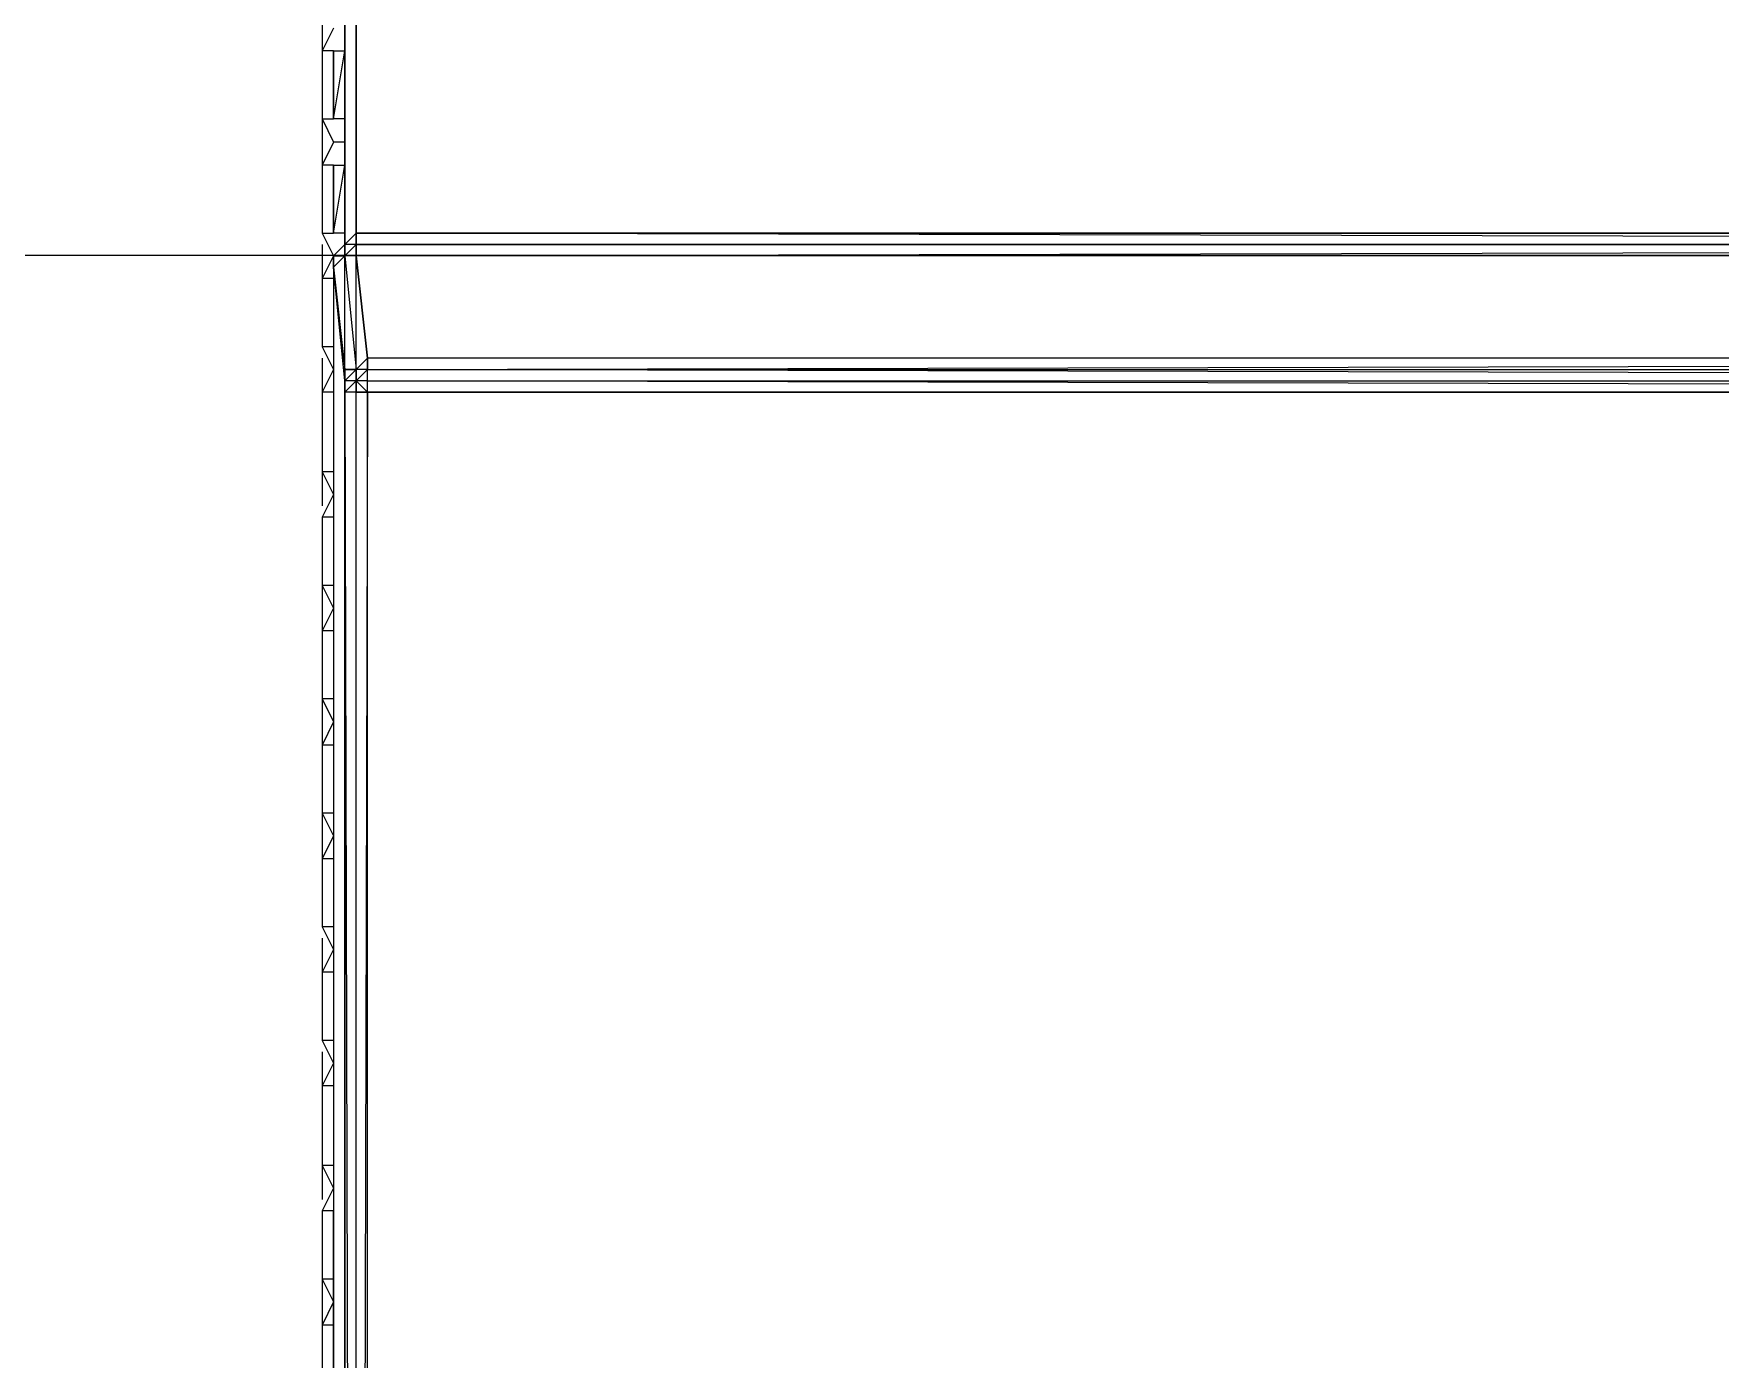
# Model space of a CAD drawing. Header units: millimetres. Extents: x 0 to 3881, y 0 to 2744.
# Drawn here: x 1731.34 to 1767.8, y 2047.41 to 2076.06 of the extents above; entities that cross this region are included whole.
import ezdxf

# ---------------------------------------------------------------- set-up
doc = ezdxf.new("R2010")
doc.units = ezdxf.units.MM

# ---------------------------------------------------------------- blocks, each defined once
blk = doc.blocks.new('A$C147918ED')
at = {"flags": 128}
for points in [[(0.491, 158.845), (0.246, 158.845), (0, 158.599), (0, 158.354), (0, 136.479)], [(0.246, 137.953), (0, 137.461), (0, 135.988), (0.246, 135.482), (0, 134.991), (0, 133.517), (0.246, 133.026), (0, 132.535), (0, 131.061), (0.246, 130.57), (0, 130.078), (0, 128.359), (0.246, 127.868), (0, 127.377), (0, 125.903), (0.246, 125.412), (0, 124.92), (0, 123.447), (0.246, 122.955), (0, 122.45), (0, 120.976), (0.246, 120.485), (0, 119.993), (0, 118.52), (0.246, 118.028), (0, 117.537), (0, 116.063), (0.246, 115.572), (0, 115.081), (0, 113.362), (0.246, 112.87), (0, 112.379), (0, 110.905), (0.246, 110.414), (0, 109.908), (0, 108.435)], [(0, 133.517), (0.246, 133.517), (0.491, 134.991), (0.491, 133.517), (0.491, 134.991), (0.491, 135.236), (0.491, 133.271), (0.491, 138.198), (0.491, 133.271), (0.491, 138.198), (0.491, 135.482), (0.491, 137.953), (0.491, 135.742), (0.491, 137.707)], [(0.246, 137.461), (0.491, 137.461), (0.491, 137.707), (0.491, 137.953), (0.491, 138.198), (0.491, 133.271), (0.491, 138.198), (0.491, 133.271), (0.491, 138.198), (0.491, 133.271), (0.491, 138.198), (0.491, 133.271), (0.491, 133.517), (0.246, 133.517), (0.246, 134.991), (0, 134.991)], [(0.737, 133.517), (0.737, 138.198), (0.737, 133.517), (0.737, 138.198), (0.983, 138.444)], [(0, 135.988), (0.246, 135.988), (0.491, 137.461), (0.491, 135.988), (0.491, 137.707)], [(0.491, 135.236), (0.491, 135.482), (0.491, 135.742), (0.491, 135.988), (0.246, 135.988), (0.246, 137.461), (0, 137.461)], [(0, 135.988), (0, 134.991)], [(0.491, 135.482), (0.246, 135.482)], [(0.246, 134.991), (0.491, 134.991)], [(104.678, 112.379), (104.678, 133.026), (104.678, 133.271), (104.433, 133.271), (104.187, 133.517), (0.737, 133.517), (0.491, 133.271), (0.246, 133.026), (0.246, 112.379), (0.246, 31.96), (0.491, 31.714), (0.491, 31.468), (0.737, 31.468), (1.965, 31.468), (2.211, 31.468), (2.456, 31.468), (102.468, 31.468), (102.713, 31.468), (102.959, 31.468)], [(0.246, 132.78), (0.491, 133.026), (0.246, 133.026), (0.491, 133.026), (0.737, 133.271), (0.737, 133.026), (0.491, 133.026), (0.491, 133.271), (0.737, 133.517), (0.491, 133.271), (0.737, 133.517), (0.737, 133.271), (0.491, 133.271), (0.737, 133.517)], [(0, 133.271), (0, 132.535)], [(0.737, 133.026), (104.187, 133.271), (0.737, 133.271), (0.737, 133.026), (0.737, 133.271), (0.491, 133.026), (0.491, 133.271)], [(0.491, 31.714), (0.246, 31.96), (0.246, 32.205), (0.491, 34.676), (0.491, 34.922), (0.491, 130.078), (0.491, 130.324), (0.246, 132.78), (0.246, 133.026)], [(104.187, 130.324), (104.433, 130.57), (104.433, 130.324), (104.433, 130.078), (104.433, 130.324), (104.433, 130.57), (104.187, 130.57), (103.941, 130.815), (104.187, 133.026), (0.737, 133.026), (0.491, 133.026), (0.737, 130.57)], [(0.737, 133.026), (0.491, 133.026)], [(0.983, 130.324), (0.983, 130.57), (103.941, 130.815), (0.983, 130.815), (0.737, 133.026)], [(0.246, 132.535), (0, 132.535)], [(0.246, 131.061), (0, 131.061)], [(0, 130.815), (0, 130.078)], [(0.983, 130.078), (0.983, 130.324), (0.737, 130.324), (0.983, 130.57), (0.737, 130.57)], [(103.941, 34.922), (0.983, 34.676), (0.983, 34.922), (0.983, 130.078), (0.737, 34.922), (0.737, 130.078), (0.491, 130.078), (0.491, 130.324)], [(0.246, 130.078), (0, 130.078)], [(0.491, 130.078), (0.737, 34.922)], [(0, 128.359), (0, 127.622)], [(0.246, 128.359), (0, 128.359)], [(0.246, 127.377), (0, 127.377)], [(0, 125.903), (0, 124.92)], [(0.246, 125.903), (0, 125.903)], [(0.246, 124.92), (0, 124.92)], [(0, 123.447), (0, 122.45)], [(0.246, 123.447), (0, 123.447)], [(0.246, 122.45), (0, 122.45)], [(0, 120.976), (0, 119.993)], [(0.246, 120.976), (0, 120.976)], [(0.246, 119.993), (0, 119.993)], [(0.246, 118.52), (0, 118.52)], [(0, 118.274), (0, 117.537)], [(0.246, 117.537), (0, 117.537)], [(0.246, 116.063), (0, 116.063)], [(0, 115.818), (0, 115.081)], [(0.246, 115.081), (0, 115.081)], [(0, 113.362), (0, 112.625)], [(0.246, 113.362), (0, 113.362)], [(0.246, 22.872), (0.246, 112.379), (0.246, 108.435), (0.246, 108.189), (0.246, 107.944), (0.246, 80.405), (0.246, 80.159), (0.246, 79.914), (0.246, 79.422), (0.246, 70.811), (0.246, 70.566), (0.246, 70.074), (0.246, 69.829), (0.246, 44.255), (0, 36.887), (0, 36.641), (0, 36.395)], [(0.246, 112.379), (0, 112.379)], [(0, 110.905), (0, 109.908)], [(0.246, 110.905), (0, 110.905)], [(0.246, 109.908), (0, 109.908)]]:
    blk.add_lwpolyline(points, dxfattribs=at)
for points in [[(0.246, 135.988), (0.246, 137.461), (0.246, 135.988)], [(0.491, 137.707), (0.491, 135.742)], [(0.491, 133.271), (0.491, 135.482), (0.491, 133.271)], [(0.246, 133.517), (0.246, 134.991), (0.246, 133.517)], [(0.491, 133.271), (0.491, 134.991), (0.491, 133.271)], [(0.737, 133.517), (0.737, 133.271)], [(0.737, 133.517), (104.187, 133.517), (104.187, 133.271)], [(0.737, 133.517), (104.187, 133.517)], [(0.491, 133.026), (0.491, 133.271), (0.491, 133.026), (0.491, 133.271), (0.491, 133.026)], [(0.491, 133.271), (0.491, 133.026)], [(104.187, 133.271), (0.737, 133.271)], [(0.737, 130.57), (0.491, 130.57), (0.491, 133.026), (0.246, 132.78), (0.491, 130.57), (0.491, 130.324), (0.737, 130.57), (0.737, 130.324)], [(0.491, 133.026), (0.246, 132.78)], [(0.983, 130.815), (0.737, 130.57), (0.737, 133.026)], [(0.491, 130.324), (0.491, 130.57), (0.491, 130.078), (0.737, 130.324)], [(0.491, 130.57), (0.491, 130.324)], [(0.737, 130.57), (0.491, 130.57)], [(0.737, 130.57), (0.737, 130.324), (0.983, 130.078), (0.983, 130.324), (0.983, 130.57), (0.983, 130.815), (0.983, 130.57)], [(104.187, 130.078), (103.941, 130.078), (0.983, 130.078), (103.941, 130.078), (0.983, 130.324), (103.941, 130.324), (0.983, 130.57), (103.941, 130.57), (104.187, 130.324)], [(0.491, 130.078), (0.491, 130.324), (0.491, 130.078)], [(0.737, 130.324), (0.737, 130.078)], [(0.491, 130.078), (0.491, 34.922)], [(0.737, 130.078), (0.983, 130.078)]]:
    blk.add_lwpolyline(points, close=True, dxfattribs=at)

msp = doc.modelspace()

# ---------------------------------------------------------------- linework, layer by layer
at = {"color": 8}
msp.add_lwpolyline([(1495.634, 2071.276), (2272.034, 2071.276), (2272.037, 2103.234), (1495.637, 2103.234)], close=True, dxfattribs=at)

# ---------------------------------------------------------------- block references
at = {"color": 7, "ltscale": 3}
msp.add_blockref('A$C147918ED', (1737.573, 1938.234), dxfattribs=at)

doc.saveas('drawing.dxf')
